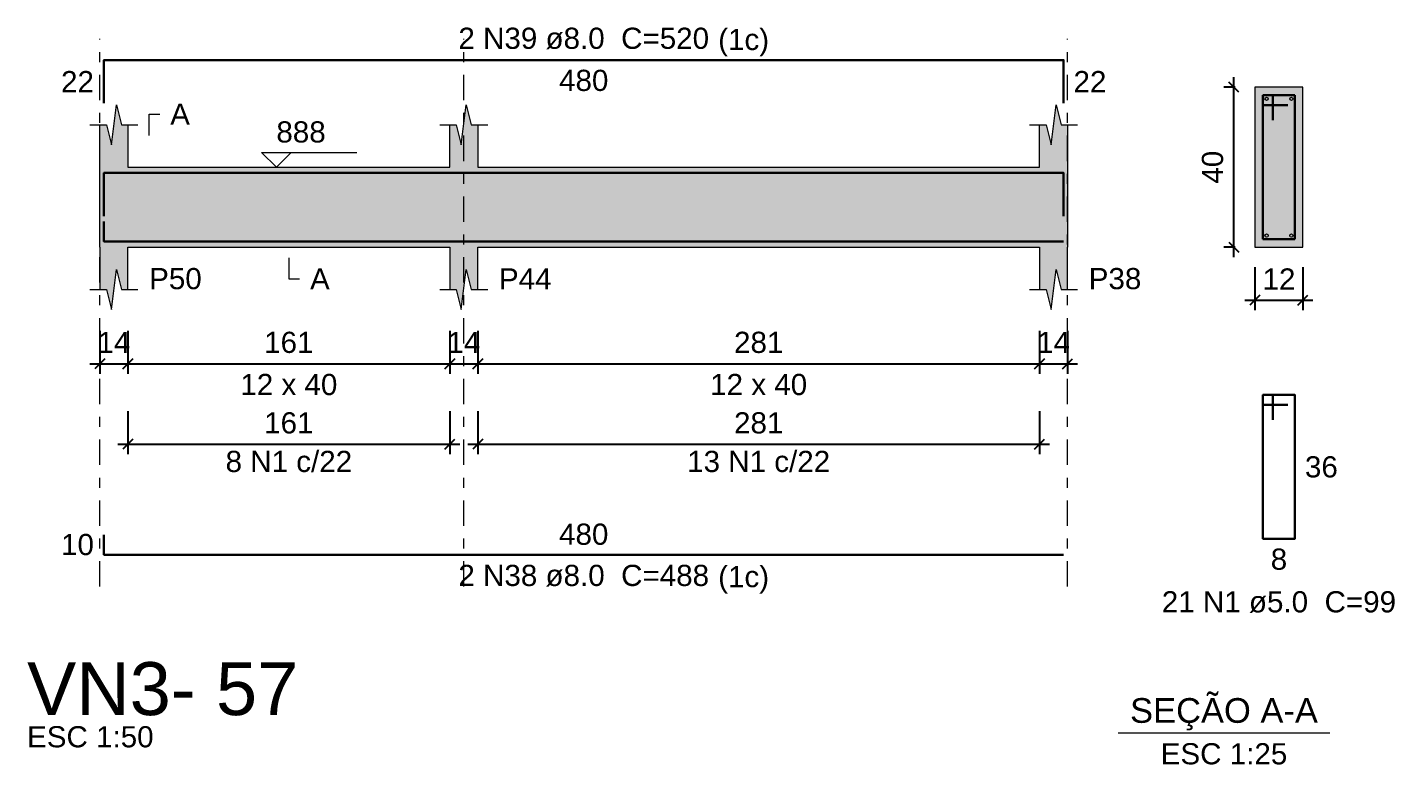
# Model space of a CAD drawing. Header units: millimetres. Extents: x -8 to 605, y -494 to 220.
# Drawn here: x 364.95 to 378.63, y -468.43 to -461.06 of the extents above; entities that cross this region are included whole.
import ezdxf

# ---------------------------------------------------------------- set-up
doc = ezdxf.new("R2010")
doc.units = ezdxf.units.MM
doc.header["$MEASUREMENT"] = 0
doc.linetypes.add('DASHDOT', pattern=[2.54, 1.27, -0.635, 0, -0.635])
doc.linetypes.add('NULL', pattern=[0])
for name, color, linetype, lineweight in [('Descrição da armadura', 7, 'Continuous', 0), ('DT-Barras na forma', 7, 'Continuous', 30), ('DT-Barras no corte', 5, 'Continuous', 5), ('DT-Barras rebatidas', 7, 'Continuous', 30), ('DT-Cotas', 7, 'Continuous', 5), ('DT-Forma', 5, 'Continuous', 5), ('DT-Hachura forma vigas', 252, 'Continuous', 5), ('DT-Hachura seção vigas', 252, 'Continuous', 5), ('DT-Pontilhado', 9, 'DASHDOT', 5), ('DT-Textos', 7, 'Continuous', 5), ('DT-Título', 5, 'Continuous', 20), ('Textos armaduras', 7, 'Continuous', 0)]:
    doc.layers.add(name, color=color, linetype=linetype, lineweight=lineweight)
doc.styles.add('Arial', font='arial.ttf')
doc.dimstyles.new('UM_25.000000', dxfattribs={"dimtxt": 0.18, "dimasz": 0.1, "dimexe": 0.1, "dimexo": 0.2, "dimgap": 0, "dimtad": 1, "dimtih": 1, "dimtoh": 1, "dimdec": 1, "dimlfac": 25, "dimzin": 0, "dimdsep": 46, "dimtxsty": 'Standard', "dimcen": 0.09, "dimdle": 0.1, "dimadec": 1, "dimazin": 2, "dimtfac": 1, "dimtdec": 4, "dimtofl": 0, "dimtmove": 0, "dimatfit": 3, "dimfxl": 1, "dimtolj": 1, "dimarcsym": 0})
doc.dimstyles.new('UM_50.000000', dxfattribs={"dimtxt": 0.18, "dimasz": 0.1, "dimexe": 0.1, "dimexo": 0.2, "dimgap": 0, "dimtad": 1, "dimtih": 1, "dimtoh": 1, "dimdec": 1, "dimlfac": 50, "dimzin": 0, "dimdsep": 46, "dimtxsty": 'Standard', "dimcen": 0.09, "dimdle": 0.1, "dimadec": 1, "dimazin": 2, "dimtfac": 1, "dimtdec": 4, "dimtofl": 0, "dimtmove": 0, "dimatfit": 3, "dimfxl": 1, "dimtolj": 1, "dimarcsym": 0})

# ---------------------------------------------------------------- blocks, each defined once
blk = doc.blocks.new('_Oblique')
at = {"color": 0, "linetype": 'ByBlock', "lineweight": -2}
blk.add_line((-0.5, -0.5), (0.5, 0.5), dxfattribs=at)
blk = doc.blocks.new('*D4974')
at = {"layer": 'Defpoints', "color": 0, "transparency": 16777216}
for p in [(365.676, -463.891), (365.956, -463.891), (365.956, -464.421)]:
    blk.add_point(p, dxfattribs=at)
at = {"layer": 'DT-Cotas', "color": 0, "lineweight": -2, "transparency": 16777216}
for p, q in [((365.676, -464.091), (365.676, -464.521)), ((365.956, -464.091), (365.956, -464.521)), ((365.576, -464.421), (366.056, -464.421))]:
    blk.add_line(p, q, dxfattribs=at)
at = {"layer": 'DT-Cotas', "color": 0, "lineweight": -2, "transparency": 16777216, "xscale": 0.1, "yscale": 0.1, "zscale": 0.1, "rotation": 180}
blk.add_blockref('_Oblique', (365.676, -464.421), dxfattribs=at)
at = {"layer": 'DT-Cotas', "color": 0, "lineweight": -2, "transparency": 16777216, "xscale": 0.1, "yscale": 0.1, "zscale": 0.1}
blk.add_blockref('_Oblique', (365.956, -464.421), dxfattribs=at)
at = {"layer": 'DT-Cotas', "color": 7, "transparency": 16777216, "insert": (365.816, -464.209), "char_height": 0.2118, "attachment_point": 5, "rotation": 0.0057, "style": 'Arial'}
blk.add_mtext('\\A1;14', dxfattribs=at)
blk = doc.blocks.new('*D4975')
at = {"layer": 'Defpoints', "color": 0, "transparency": 16777216}
for p in [(365.956, -463.891), (369.177, -463.891), (369.177, -464.421)]:
    blk.add_point(p, dxfattribs=at)
at = {"layer": 'DT-Cotas', "color": 0, "lineweight": -2, "transparency": 16777216}
for p, q in [((365.956, -464.091), (365.956, -464.521)), ((369.177, -464.091), (369.177, -464.521)), ((365.856, -464.421), (369.277, -464.421))]:
    blk.add_line(p, q, dxfattribs=at)
at = {"layer": 'DT-Cotas', "color": 0, "lineweight": -2, "transparency": 16777216, "xscale": 0.1, "yscale": 0.1, "zscale": 0.1, "rotation": 180}
blk.add_blockref('_Oblique', (365.956, -464.421), dxfattribs=at)
at = {"layer": 'DT-Cotas', "color": 0, "lineweight": -2, "transparency": 16777216, "xscale": 0.1, "yscale": 0.1, "zscale": 0.1}
blk.add_blockref('_Oblique', (369.177, -464.421), dxfattribs=at)
at = {"layer": 'DT-Cotas', "color": 7, "transparency": 16777216, "insert": (367.566, -464.209), "char_height": 0.2118, "attachment_point": 5, "style": 'Arial'}
blk.add_mtext('\\A1;161', dxfattribs=at)
blk = doc.blocks.new('*D4976')
at = {"layer": 'Defpoints', "color": 0, "transparency": 16777216}
for p in [(369.177, -463.891), (369.457, -463.891), (369.457, -464.421)]:
    blk.add_point(p, dxfattribs=at)
at = {"layer": 'DT-Cotas', "color": 0, "lineweight": -2, "transparency": 16777216}
for p, q in [((369.177, -464.091), (369.177, -464.521)), ((369.457, -464.091), (369.457, -464.521)), ((369.077, -464.421), (369.557, -464.421))]:
    blk.add_line(p, q, dxfattribs=at)
at = {"layer": 'DT-Cotas', "color": 0, "lineweight": -2, "transparency": 16777216, "xscale": 0.1, "yscale": 0.1, "zscale": 0.1, "rotation": 180}
blk.add_blockref('_Oblique', (369.177, -464.421), dxfattribs=at)
at = {"layer": 'DT-Cotas', "color": 0, "lineweight": -2, "transparency": 16777216, "xscale": 0.1, "yscale": 0.1, "zscale": 0.1}
blk.add_blockref('_Oblique', (369.457, -464.421), dxfattribs=at)
at = {"layer": 'DT-Cotas', "color": 7, "transparency": 16777216, "insert": (369.317, -464.209), "char_height": 0.2118, "attachment_point": 5, "rotation": 0.0057, "style": 'Arial'}
blk.add_mtext('\\A1;14', dxfattribs=at)
blk = doc.blocks.new('*D4977')
at = {"layer": 'Defpoints', "color": 0, "transparency": 16777216}
for p in [(369.457, -463.891), (375.077, -463.891), (375.077, -464.421)]:
    blk.add_point(p, dxfattribs=at)
at = {"layer": 'DT-Cotas', "color": 0, "lineweight": -2, "transparency": 16777216}
for p, q in [((369.457, -464.091), (369.457, -464.521)), ((375.077, -464.091), (375.077, -464.521)), ((369.357, -464.421), (375.177, -464.421))]:
    blk.add_line(p, q, dxfattribs=at)
at = {"layer": 'DT-Cotas', "color": 0, "lineweight": -2, "transparency": 16777216, "xscale": 0.1, "yscale": 0.1, "zscale": 0.1, "rotation": 180}
blk.add_blockref('_Oblique', (369.457, -464.421), dxfattribs=at)
at = {"layer": 'DT-Cotas', "color": 0, "lineweight": -2, "transparency": 16777216, "xscale": 0.1, "yscale": 0.1, "zscale": 0.1}
blk.add_blockref('_Oblique', (375.077, -464.421), dxfattribs=at)
at = {"layer": 'DT-Cotas', "color": 7, "transparency": 16777216, "insert": (372.267, -464.209), "char_height": 0.2118, "attachment_point": 5, "rotation": 0.0057, "style": 'Arial'}
blk.add_mtext('\\A1;281', dxfattribs=at)
blk = doc.blocks.new('*D4978')
at = {"layer": 'Defpoints', "color": 0, "transparency": 16777216}
for p in [(375.077, -463.891), (375.357, -463.891), (375.357, -464.421)]:
    blk.add_point(p, dxfattribs=at)
at = {"layer": 'DT-Cotas', "color": 0, "lineweight": -2, "transparency": 16777216}
for p, q in [((375.077, -464.091), (375.077, -464.521)), ((375.357, -464.091), (375.357, -464.521)), ((374.977, -464.421), (375.457, -464.421))]:
    blk.add_line(p, q, dxfattribs=at)
at = {"layer": 'DT-Cotas', "color": 0, "lineweight": -2, "transparency": 16777216, "xscale": 0.1, "yscale": 0.1, "zscale": 0.1, "rotation": 180}
blk.add_blockref('_Oblique', (375.077, -464.421), dxfattribs=at)
at = {"layer": 'DT-Cotas', "color": 0, "lineweight": -2, "transparency": 16777216, "xscale": 0.1, "yscale": 0.1, "zscale": 0.1}
blk.add_blockref('_Oblique', (375.357, -464.421), dxfattribs=at)
at = {"layer": 'DT-Cotas', "color": 7, "transparency": 16777216, "insert": (375.217, -464.209), "char_height": 0.2118, "attachment_point": 5, "rotation": 0.0057, "style": 'Arial'}
blk.add_mtext('\\A1;14', dxfattribs=at)
blk = doc.blocks.new('*D4979')
at = {"layer": 'Defpoints', "color": 0, "transparency": 16777216}
for p in [(377.02, -461.656), (377.232, -461.656), (377.232, -463.256)]:
    blk.add_point(p, dxfattribs=at)
at = {"layer": 'DT-Cotas', "color": 0, "lineweight": -2, "transparency": 16777216}
for p, q in [((377.032, -461.656), (376.92, -461.656)), ((377.02, -463.356), (377.02, -461.556)), ((377.032, -463.256), (376.92, -463.256))]:
    blk.add_line(p, q, dxfattribs=at)
at = {"layer": 'DT-Cotas', "color": 0, "lineweight": -2, "transparency": 16777216, "xscale": 0.1, "yscale": 0.1, "zscale": 0.1}
for p, rotation in [((377.02, -461.656), 90), ((377.02, -463.256), 270)]:
    blk.add_blockref('_Oblique', p, dxfattribs=dict(at, rotation=rotation))
at = {"layer": 'DT-Cotas', "color": 7, "transparency": 16777216, "insert": (376.808, -462.456), "char_height": 0.2118, "attachment_point": 5, "rotation": 90, "style": 'Arial'}
blk.add_mtext('\\A1;40', dxfattribs=at)
blk = doc.blocks.new('*D4980')
at = {"layer": 'Defpoints', "color": 0, "transparency": 16777216}
for p in [(377.232, -463.256), (377.712, -463.256), (377.712, -463.785)]:
    blk.add_point(p, dxfattribs=at)
at = {"layer": 'DT-Cotas', "color": 0, "lineweight": -2, "transparency": 16777216}
for p, q in [((377.232, -463.456), (377.232, -463.885)), ((377.712, -463.456), (377.712, -463.885)), ((377.132, -463.785), (377.812, -463.785))]:
    blk.add_line(p, q, dxfattribs=at)
at = {"layer": 'DT-Cotas', "color": 0, "lineweight": -2, "transparency": 16777216, "xscale": 0.1, "yscale": 0.1, "zscale": 0.1, "rotation": 180}
blk.add_blockref('_Oblique', (377.232, -463.785), dxfattribs=at)
at = {"layer": 'DT-Cotas', "color": 0, "lineweight": -2, "transparency": 16777216, "xscale": 0.1, "yscale": 0.1, "zscale": 0.1}
blk.add_blockref('_Oblique', (377.712, -463.785), dxfattribs=at)
at = {"layer": 'DT-Cotas', "color": 7, "transparency": 16777216, "insert": (377.472, -463.574), "char_height": 0.2118, "attachment_point": 5, "rotation": 0.0057, "style": 'Arial'}
blk.add_mtext('\\A1;12', dxfattribs=at)
blk = doc.blocks.new('*D4981')
at = {"layer": 'Defpoints', "color": 0, "transparency": 16777216}
for p in [(365.956, -464.696), (369.177, -464.696), (369.177, -465.226)]:
    blk.add_point(p, dxfattribs=at)
at = {"layer": 'DT-Cotas', "color": 0, "lineweight": -2, "transparency": 16777216}
for p, q in [((365.956, -464.896), (365.956, -465.326)), ((369.177, -464.896), (369.177, -465.326)), ((365.856, -465.226), (369.277, -465.226))]:
    blk.add_line(p, q, dxfattribs=at)
at = {"layer": 'DT-Cotas', "color": 0, "lineweight": -2, "transparency": 16777216, "xscale": 0.1, "yscale": 0.1, "zscale": 0.1, "rotation": 180}
blk.add_blockref('_Oblique', (365.956, -465.226), dxfattribs=at)
at = {"layer": 'DT-Cotas', "color": 0, "lineweight": -2, "transparency": 16777216, "xscale": 0.1, "yscale": 0.1, "zscale": 0.1}
blk.add_blockref('_Oblique', (369.177, -465.226), dxfattribs=at)
at = {"layer": 'DT-Cotas', "color": 7, "transparency": 16777216, "insert": (367.566, -465.014), "char_height": 0.2118, "attachment_point": 5, "style": 'Arial'}
blk.add_mtext('\\A1;161', dxfattribs=at)
blk = doc.blocks.new('*D4982')
at = {"layer": 'Defpoints', "color": 0, "transparency": 16777216}
for p in [(369.457, -464.696), (375.077, -464.696), (375.077, -465.226)]:
    blk.add_point(p, dxfattribs=at)
at = {"layer": 'DT-Cotas', "color": 0, "lineweight": -2, "transparency": 16777216}
for p, q in [((369.457, -464.896), (369.457, -465.326)), ((375.077, -464.896), (375.077, -465.326)), ((369.357, -465.226), (375.177, -465.226))]:
    blk.add_line(p, q, dxfattribs=at)
at = {"layer": 'DT-Cotas', "color": 0, "lineweight": -2, "transparency": 16777216, "xscale": 0.1, "yscale": 0.1, "zscale": 0.1, "rotation": 180}
blk.add_blockref('_Oblique', (369.457, -465.226), dxfattribs=at)
at = {"layer": 'DT-Cotas', "color": 0, "lineweight": -2, "transparency": 16777216, "xscale": 0.1, "yscale": 0.1, "zscale": 0.1}
blk.add_blockref('_Oblique', (375.077, -465.226), dxfattribs=at)
at = {"layer": 'DT-Cotas', "color": 7, "transparency": 16777216, "insert": (372.267, -465.014), "char_height": 0.2118, "attachment_point": 5, "rotation": 0.0057, "style": 'Arial'}
blk.add_mtext('\\A1;281', dxfattribs=at)

msp = doc.modelspace()

# ---------------------------------------------------------------- hatches: boundary and pattern name
at = {"layer": 'DT-Hachura forma vigas', "linetype": 'Continuous'}
msp.add_hatch(color=252, dxfattribs=at).paths.add_polyline_path([(375.3565, -463.6795), (375.3565, -463.2559), (375.3565, -462.4559), (375.3565, -462.0323), (375.2915, -462.0323), (375.2415, -461.8323), (375.1915, -462.2323), (375.1415, -462.0323), (375.0765, -462.0323), (375.0765, -462.4559), (369.4565, -462.4559), (369.4565, -462.0323), (369.3915, -462.0323), (369.3415, -461.8323), (369.2915, -462.2323), (369.2415, -462.0323), (369.1765, -462.0323), (369.1765, -462.4559), (365.9563, -462.4559), (365.9563, -462.0323), (365.8913, -462.0323), (365.8413, -461.8323), (365.7913, -462.2323), (365.7413, -462.0323), (365.6763, -462.0323), (365.6763, -462.4559), (365.6763, -463.2559), (365.6763, -463.6795), (365.7413, -463.6795), (365.7913, -463.8795), (365.8413, -463.4795), (365.8913, -463.6795), (365.9563, -463.6795), (365.9563, -463.2559), (369.1765, -463.2559), (369.1765, -463.6795), (369.2415, -463.6795), (369.2915, -463.8795), (369.3415, -463.4795), (369.3915, -463.6795), (369.4565, -463.6795), (369.4565, -463.2559), (375.0765, -463.2559), (375.0765, -463.6795), (375.1415, -463.6795), (375.1915, -463.8795), (375.2415, -463.4795), (375.2915, -463.6795), (375.3565, -463.6795)])
at = {"layer": 'DT-Hachura seção vigas', "linetype": 'Continuous'}
msp.add_hatch(color=252, dxfattribs=at).paths.add_polyline_path([(377.2317, -463.2559), (377.2317, -463.2559), (377.7117, -463.2559), (377.7117, -461.6559), (377.2317, -461.6559), (377.2317, -463.2559)])

# ---------------------------------------------------------------- linework, layer by layer
at = {"layer": 'DT-Barras na forma'}
for p, q in [((377.4117, -461.7359), (377.3117, -461.7359)), ((377.3117, -461.7359), (377.3117, -463.1759)), ((377.6317, -461.7359), (377.3117, -461.7359)), ((377.3117, -461.7359), (377.3117, -461.8359)), ((377.4117, -461.9859), (377.4117, -461.7359)), ((377.6317, -463.1759), (377.6317, -461.7359)), ((377.3117, -461.8359), (377.5617, -461.8359)), ((377.3117, -463.1759), (377.6317, -463.1759))]:
    msp.add_line(p, q, dxfattribs=at)
for points in [[(365.7163, -462.9455), (365.7163, -462.5139), (375.3165, -462.5139), (375.3165, -462.9455)], [(365.7163, -462.9979), (365.7163, -463.1979), (375.3165, -463.1979)]]:
    msp.add_lwpolyline(points, dxfattribs=at)
at = {"layer": 'DT-Barras no corte'}
for centre in [(377.3477, -461.7719), (377.5957, -461.7719), (377.3477, -463.1399), (377.5957, -463.1399)]:
    msp.add_circle(centre, 0.016, dxfattribs=at)
at = {"layer": 'DT-Barras rebatidas'}
for points in [[(365.7163, -461.8159), (365.7163, -461.3843), (375.3165, -461.3843), (375.3165, -461.8159)], [(377.4117, -464.9826), (377.4117, -464.7326), (377.3117, -464.7326), (377.3117, -466.1726), (377.6317, -466.1726), (377.6317, -464.7326), (377.3117, -464.7326), (377.3117, -464.8326), (377.5617, -464.8326)], [(365.7163, -466.1325), (365.7163, -466.3325), (375.3165, -466.3325)]]:
    msp.add_lwpolyline(points, dxfattribs=at)
at = {"layer": 'DT-Forma'}
for p, q in [((377.7117, -461.6559), (377.2317, -461.6559)), ((377.2317, -461.6559), (377.2317, -463.2559)), ((377.7117, -463.2559), (377.7117, -461.6559)), ((365.7913, -462.2323), (365.8413, -461.8323)), ((365.8413, -461.8323), (365.8913, -462.0323)), ((369.2915, -462.2323), (369.3415, -461.8323)), ((369.3415, -461.8323), (369.3915, -462.0323)), ((375.1915, -462.2323), (375.2415, -461.8323)), ((375.2415, -461.8323), (375.2915, -462.0323)), ((365.5763, -462.0323), (365.7413, -462.0323)), ((365.6763, -462.4559), (365.6763, -462.0323)), ((365.7413, -462.0323), (365.7913, -462.2323)), ((365.8913, -462.0323), (366.0563, -462.0323)), ((365.9563, -462.0323), (365.9563, -462.4559)), ((369.0765, -462.0323), (369.2415, -462.0323)), ((369.1765, -462.4559), (369.1765, -462.0323)), ((369.2415, -462.0323), (369.2915, -462.2323)), ((369.3915, -462.0323), (369.5565, -462.0323)), ((369.4565, -462.0323), (369.4565, -462.4559)), ((374.9765, -462.0323), (375.1415, -462.0323)), ((375.0765, -462.4559), (375.0765, -462.0323)), ((375.1415, -462.0323), (375.1915, -462.2323)), ((375.2915, -462.0323), (375.4565, -462.0323)), ((375.3565, -462.0323), (375.3565, -462.4559)), ((365.9563, -462.4559), (369.1765, -462.4559)), ((369.4565, -462.4559), (375.0765, -462.4559)), ((365.6763, -463.2559), (365.6763, -463.6795)), ((365.9563, -463.6795), (365.9563, -463.2559)), ((365.9563, -463.2559), (369.1765, -463.2559)), ((369.1765, -463.2559), (369.1765, -463.6795)), ((369.4565, -463.6795), (369.4565, -463.2559)), ((369.4565, -463.2559), (375.0765, -463.2559)), ((375.0765, -463.2559), (375.0765, -463.6795)), ((375.3565, -463.6795), (375.3565, -463.2559)), ((377.2317, -463.2559), (377.7117, -463.2559)), ((365.7913, -463.8795), (365.8413, -463.4795)), ((365.8413, -463.4795), (365.8913, -463.6795)), ((369.2915, -463.8795), (369.3415, -463.4795)), ((369.3415, -463.4795), (369.3915, -463.6795)), ((375.1915, -463.8795), (375.2415, -463.4795)), ((375.2415, -463.4795), (375.2915, -463.6795)), ((365.5763, -463.6795), (365.7413, -463.6795)), ((365.7413, -463.6795), (365.7913, -463.8795)), ((365.8913, -463.6795), (366.0563, -463.6795)), ((369.0765, -463.6795), (369.2415, -463.6795)), ((369.2415, -463.6795), (369.2915, -463.8795)), ((369.3915, -463.6795), (369.5565, -463.6795)), ((374.9765, -463.6795), (375.1415, -463.6795)), ((375.1415, -463.6795), (375.1915, -463.8795)), ((375.2915, -463.6795), (375.4565, -463.6795))]:
    msp.add_line(p, q, dxfattribs=at)
at = {"layer": 'DT-Forma', "linetype": 'Continuous'}
for p, q in [((365.6763, -463.2559), (365.6763, -462.4559)), ((375.3565, -462.4559), (375.3565, -463.2559))]:
    msp.add_line(p, q, dxfattribs=at)
at = {"layer": 'DT-Pontilhado', "ltscale": 0.2}
for p, q in [((365.6763, -466.6502), (365.6763, -461.1725)), ((369.3165, -466.6502), (369.3165, -461.1725)), ((375.3565, -466.6502), (375.3565, -461.1725))]:
    msp.add_line(p, q, dxfattribs=at)
at = {"layer": 'DT-Textos'}
msp.add_line((375.8629, -468.113), (377.9809, -468.113), dxfattribs=at)
for points in [[(366.1681, -462.1382), (366.1681, -461.9264), (366.274, -461.9264)], [(367.5896, -462.3076), (367.4413, -462.4559), (367.2931, -462.3076), (368.2462, -462.3076)], [(367.5664, -463.3618), (367.5664, -463.5736), (367.6723, -463.5736)]]:
    msp.add_lwpolyline(points, dxfattribs=at)

# ---------------------------------------------------------------- texts
at = {"layer": 'Descrição da armadura', "linetype": 'NULL', "char_height": 0.2118, "attachment_point": 8, "line_spacing_factor": 0.9, "style": 'Arial'}
for s, insert, width in [('2 N39 ø8.0  C=520', (370.5165, -461.278), 5.015721), ('8 N1 c/22', (367.5664, -465.5073), 2.53256), ('13 N1 c/22', (372.2665, -465.5073), 2.86156), ('2 N38 ø8.0  C=488', (370.5165, -466.65), 5.015721), ('21 N1 ø5.0  C=99', (377.4715, -466.914), 4.686721)]:
    msp.add_mtext(s, dxfattribs=dict(at, insert=insert, width=width))
at = {"layer": 'DT-Textos', "linetype": 'NULL', "line_spacing_factor": 0.798, "style": 'Arial'}
for s, insert, char_height, width, attachment_point in [('(1c)', (371.8615, -461.3479), 0.2118, 1.018965, 7), ('A', (366.3795, -462.032), 0.2118, 0.394865, 7), ('888', (367.4415, -462.212), 0.2118, 0.987001, 7), ('P50', (366.1685, -463.679), 0.2118, 1.052866, 7), ('A', (367.7785, -463.679), 0.2118, 0.394865, 7), ('P44', (369.6685, -463.679), 0.2118, 1.052866, 7), ('P38', (375.5685, -463.679), 0.2118, 1.052866, 7), ('12 x 40', (367.5665, -464.738), 0.2118, 1.940747, 8), ('12 x 40', (372.2665, -464.738), 0.2118, 1.940747, 8), ('(1c)', (371.8615, -466.7199), 0.2118, 1.018965, 7), ('SEÇÃO A-A', (376.9219, -468.0889), 0.2471, 3.760741, 8), ('ESC 1:50', (364.9469, -468.261), 0.2118, 2.532883, 7), ('ESC 1:25', (376.9219, -468.431), 0.2118, 2.532883, 8)]:
    msp.add_mtext(s, dxfattribs=dict(at, insert=insert, char_height=char_height, width=width, attachment_point=attachment_point))
at = {"layer": 'DT-Título', "linetype": 'NULL', "insert": (364.9469, -467.9431), "char_height": 0.5295, "width": 5.426568, "attachment_point": 7, "line_spacing_factor": 0.798, "style": 'Arial'}
msp.add_mtext('VN3- 57', dxfattribs=at)
at = {"layer": 'Textos armaduras', "linetype": 'NULL', "char_height": 0.2118, "line_spacing_factor": 0.9, "style": 'Arial'}
for s, insert, width, attachment_point in [('22', (365.6163, -461.706), 1.058001, 9), ('480', (370.5164, -461.4816), 1.387001, 2), ('22', (375.4165, -461.4942), 1.058001, 1), ('36', (377.7317, -465.3467), 1.058001, 1), ('480', (370.5164, -466.2352), 1.387001, 8), ('10', (365.6163, -466.3384), 1.058001, 9), ('8', (377.4717, -466.2699), 0.729, 2)]:
    msp.add_mtext(s, dxfattribs=dict(at, insert=insert, width=width, attachment_point=attachment_point))

# ---------------------------------------------------------------- dimensions: what is measured, and where the dimension line sits
at = {"layer": 'DT-Cotas'}
dim = msp.add_linear_dim(base=(377.0199, -461.6559), p1=(377.2317, -463.2559), p2=(377.2317, -461.6559), angle=90, dimstyle='UM_25.000000', override={"dimtxt": 0.2118, "dimasz": 0.1, "dimexe": 0.1, "dimexo": 0.2, "dimtad": 1, "dimtih": 0, "dimtoh": 0, "dimdec": 1, "dimlfac": 25, "dimzin": 8, "dimtxsty": 'Arial', "dimblk": 'Oblique', "dimblk1": 'Oblique', "dimblk2": 'Oblique', "dimsah": 1, "dimdle": 0.1, "dimse1": 0, "dimse2": 0, "dimclrt": 7, "dimadec": 1, "dimazin": 3, "dimtmove": 2, "dimldrblk": 'Oblique'}, dxfattribs=at)
dim.commit()
dim.dimension.update_dxf_attribs({"geometry": '*D4979', "text_midpoint": (376.8081, -462.4559), "dimtype": 160, "text_rotation": 90})
for base, p1, p2, dimstyle, override, picture, middle in [((377.7117, -463.7854), (377.2317, -463.2559), (377.7117, -463.2559), 'UM_25.000000', {"dimtxt": 0.2118, "dimasz": 0.1, "dimexe": 0.1, "dimexo": 0.2, "dimtad": 1, "dimtih": 0, "dimtoh": 0, "dimdec": 1, "dimlfac": 25, "dimzin": 8, "dimtxsty": 'Arial', "dimblk": 'Oblique', "dimblk1": 'Oblique', "dimblk2": 'Oblique', "dimsah": 1, "dimdle": 0.1, "dimse1": 0, "dimse2": 0, "dimclrt": 7, "dimadec": 1, "dimazin": 3, "dimtmove": 2, "dimldrblk": 'Oblique'}, '*D4980', (377.4717, -463.5736)), ((365.9563, -464.4208), (365.6763, -463.8913), (365.9563, -463.8913), 'UM_50.000000', {"dimtxt": 0.2118, "dimasz": 0.1, "dimexe": 0.1, "dimexo": 0.2, "dimtad": 1, "dimtih": 0, "dimtoh": 0, "dimdec": 1, "dimlfac": 50, "dimzin": 8, "dimtxsty": 'Arial', "dimblk": 'Oblique', "dimblk1": 'Oblique', "dimblk2": 'Oblique', "dimsah": 1, "dimdle": 0.1, "dimse1": 0, "dimse2": 0, "dimclrt": 7, "dimadec": 1, "dimazin": 3, "dimtmove": 2, "dimldrblk": 'Oblique'}, '*D4974', (365.8163, -464.209)), ((369.4565, -464.4208), (369.1765, -463.8913), (369.4565, -463.8913), 'UM_50.000000', {"dimtxt": 0.2118, "dimasz": 0.1, "dimexe": 0.1, "dimexo": 0.2, "dimtad": 1, "dimtih": 0, "dimtoh": 0, "dimdec": 1, "dimlfac": 50, "dimzin": 8, "dimtxsty": 'Arial', "dimblk": 'Oblique', "dimblk1": 'Oblique', "dimblk2": 'Oblique', "dimsah": 1, "dimdle": 0.1, "dimse1": 0, "dimse2": 0, "dimclrt": 7, "dimadec": 1, "dimazin": 3, "dimtmove": 2, "dimldrblk": 'Oblique'}, '*D4976', (369.3165, -464.209)), ((375.0765, -464.4208), (369.4565, -463.8913), (375.0765, -463.8913), 'UM_50.000000', {"dimtxt": 0.2118, "dimasz": 0.1, "dimexe": 0.1, "dimexo": 0.2, "dimtad": 1, "dimtih": 0, "dimtoh": 0, "dimdec": 1, "dimlfac": 50, "dimzin": 8, "dimtxsty": 'Arial', "dimblk": 'Oblique', "dimblk1": 'Oblique', "dimblk2": 'Oblique', "dimsah": 1, "dimdle": 0.1, "dimse1": 0, "dimse2": 0, "dimclrt": 7, "dimadec": 1, "dimazin": 3, "dimtmove": 2, "dimldrblk": 'Oblique'}, '*D4977', (372.2665, -464.209)), ((375.3565, -464.4208), (375.0765, -463.8913), (375.3565, -463.8913), 'UM_50.000000', {"dimtxt": 0.2118, "dimasz": 0.1, "dimexe": 0.1, "dimexo": 0.2, "dimtad": 1, "dimtih": 0, "dimtoh": 0, "dimdec": 1, "dimlfac": 50, "dimzin": 8, "dimtxsty": 'Arial', "dimblk": 'Oblique', "dimblk1": 'Oblique', "dimblk2": 'Oblique', "dimsah": 1, "dimdle": 0.1, "dimse1": 0, "dimse2": 0, "dimclrt": 7, "dimadec": 1, "dimazin": 3, "dimtmove": 2, "dimldrblk": 'Oblique'}, '*D4978', (375.2165, -464.209)), ((375.0765, -465.2256), (369.4565, -464.6961), (375.0765, -464.6961), 'UM_50.000000', {"dimtxt": 0.2118, "dimasz": 0.1, "dimexe": 0.1, "dimexo": 0.2, "dimtad": 1, "dimtih": 0, "dimtoh": 0, "dimdec": 1, "dimlfac": 50, "dimzin": 8, "dimtxsty": 'Arial', "dimblk": 'Oblique', "dimblk1": 'Oblique', "dimblk2": 'Oblique', "dimsah": 1, "dimdle": 0.1, "dimse1": 0, "dimse2": 0, "dimclrt": 7, "dimadec": 1, "dimazin": 3, "dimtmove": 2, "dimldrblk": 'Oblique'}, '*D4982', (372.2665, -465.0138))]:
    dim = msp.add_linear_dim(base=base, p1=p1, p2=p2, dimstyle=dimstyle, override=override, dxfattribs=at)
    dim.commit()
    dim.dimension.update_dxf_attribs({"geometry": picture, "text_midpoint": middle, "dimtype": 160, "text_rotation": 0.00573})
for base, p1, p2, picture, middle in [((369.1765, -464.4208), (365.9563, -463.8913), (369.1765, -463.8913), '*D4975', (367.5664, -464.209)), ((369.1765, -465.2256), (365.9563, -464.6961), (369.1765, -464.6961), '*D4981', (367.5664, -465.0138))]:
    dim = msp.add_linear_dim(base=base, p1=p1, p2=p2, dimstyle='UM_50.000000', override={"dimtxt": 0.2118, "dimasz": 0.1, "dimexe": 0.1, "dimexo": 0.2, "dimtad": 1, "dimtih": 0, "dimtoh": 0, "dimdec": 1, "dimlfac": 50, "dimzin": 8, "dimtxsty": 'Arial', "dimblk": 'Oblique', "dimblk1": 'Oblique', "dimblk2": 'Oblique', "dimsah": 1, "dimdle": 0.1, "dimse1": 0, "dimse2": 0, "dimclrt": 7, "dimadec": 1, "dimazin": 3, "dimtmove": 2, "dimldrblk": 'Oblique'}, dxfattribs=at)
    dim.commit()
    dim.dimension.update_dxf_attribs({"geometry": picture, "text_midpoint": middle, "dimtype": 160})

doc.saveas('drawing.dxf')
